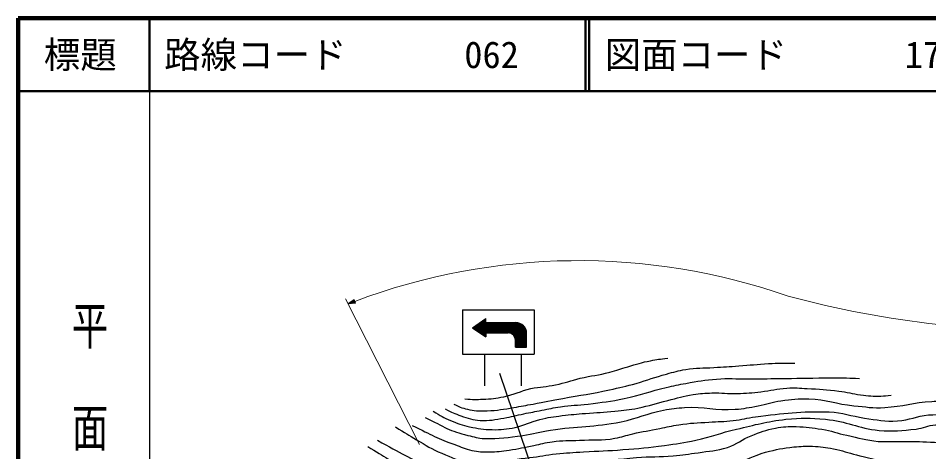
# Model space of a CAD drawing. Units: millimetres, scale not verified. Extents: x 40000 to 680000, y 20000 to 380000.
# Drawn here: x 40000 to 164811, y 320598 to 380000 of the extents above; entities that cross this region are included whole.
import ezdxf
from ezdxf.enums import TextEntityAlignment as Align

# ---------------------------------------------------------------- set-up
doc = ezdxf.new("R2010")
doc.units = ezdxf.units.MM
doc.header["$LTSCALE"] = 1000
for name, color, linetype, lineweight in [('M-BGD', 7, 'Continuous', 25), ('M-STR-HTXT', 7, 'Continuous', 13), ('M-STR-STRC', 7, 'Continuous', 25), ('M-TTL', 2, 'Continuous', 140), ('M-TTL-BAND', 7, 'Continuous', 25), ('M-TTL-LINE', 7, 'Continuous', 50)]:
    doc.layers.add(name, color=color, linetype=linetype, lineweight=lineweight)
doc.layers.add('M-TTL-TXT', color=7, linetype='Continuous')
doc.styles.add('@ＭＳ ゴシック', font='')
doc.styles.add('ＭＳ ゴシック', font='')
doc.styles.get('@ＭＳ ゴシック').set_extended_font_data('@MS Gothic')
doc.styles.get('ＭＳ ゴシック').set_extended_font_data('MS Gothic')

msp = doc.modelspace()

# ---------------------------------------------------------------- linework, layer by layer
at = {"layer": 'M-BGD'}
for points, knots in [([(101230, 327834), (102390, 327768), (102745, 327755), (103715, 327800), (104827, 327851), (105454, 327919), (106544, 328145), (108030, 328453), (108791, 328907), (110270, 329249), (111572, 329549), (112343, 329494), (113652, 329766), (114989, 330045), (115704, 330346), (117033, 330664), (118599, 331037), (119512, 331085), (121070, 331492), (122052, 331748), (122580, 331968), (123554, 332251), (124760, 332601), (125426, 332843), (126659, 333079), (127582, 333255), (127915, 333303), (129040, 333424)], [0, 0, 0, 0, 1, 1, 1, 2, 2, 2, 3, 3, 3, 4, 4, 4, 5, 5, 5, 6, 6, 6, 7, 7, 7, 8, 8, 8, 9, 9, 9, 9]), ([(99712, 327110), (100654, 326685), (101005, 326530), (101886, 326351), (102799, 326164), (103336, 326176), (104267, 326213), (105705, 326269), (106503, 326435), (107924, 326661), (108966, 326827), (109544, 326953), (110581, 327144), (112172, 327437), (113062, 327609), (114652, 327903), (117145, 328365), (118559, 328532), (121035, 329076), (122472, 329392), (123278, 329572), (124693, 329973), (126333, 330439), (127224, 330796), (128868, 331250), (129882, 331530), (130452, 331697), (131490, 331871), (132982, 332121), (133844, 332046), (135354, 332147), (136688, 332236), (137437, 332259), (138770, 332354), (140361, 332468), (141248, 332608), (142841, 332682), (144255, 332748), (144731, 332752), (146464, 332751)], [0, 0, 0, 0, 1, 1, 1, 2, 2, 2, 3, 3, 3, 4, 4, 4, 5, 5, 5, 6, 6, 6, 7, 7, 7, 8, 8, 8, 9, 9, 9, 10, 10, 10, 11, 11, 11, 12, 12, 12, 13, 13, 13, 13]), ([(98505, 326489), (99477, 325985), (99801, 325828), (100678, 325523), (101685, 325172), (102272, 324972), (103335, 324901), (104605, 324817), (105321, 325016), (106578, 325212), (107654, 325380), (108238, 325579), (109304, 325799), (110259, 325995), (110796, 326098), (111754, 326282), (112764, 326475), (113323, 326623), (114342, 326765), (115804, 326968), (116637, 326965), (118103, 327144), (120051, 327383), (121151, 327494), (123071, 327903), (125347, 328388), (126570, 328880), (128833, 329421), (129877, 329671), (130468, 329785), (131524, 329973), (133159, 330265), (134079, 330424), (135734, 330560), (137386, 330696), (138320, 330581), (139978, 330595), (141676, 330608), (142627, 330610), (144325, 330629), (146778, 330657), (148152, 330699), (150605, 330715), (151750, 330723), (152392, 330745), (153537, 330715), (154239, 330697), (154468, 330690), (155332, 330646)], [0, 0, 0, 0, 1, 1, 1, 2, 2, 2, 3, 3, 3, 4, 4, 4, 5, 5, 5, 6, 6, 6, 7, 7, 7, 8, 8, 8, 9, 9, 9, 10, 10, 10, 11, 11, 11, 12, 12, 12, 13, 13, 13, 14, 14, 14, 15, 15, 15, 16, 16, 16, 16]), ([(96885, 326150), (97944, 325502), (98290, 325293), (99256, 324880), (100246, 324457), (100829, 324271), (101880, 324034), (103069, 323766), (103756, 323663), (104974, 323633), (106213, 323604), (106919, 323687), (108131, 323944), (109482, 324231), (110155, 324698), (111495, 325031), (112669, 325323), (113349, 325390), (114549, 325548), (115797, 325713), (116503, 325749), (117758, 325859), (119333, 325997), (120222, 325999), (121794, 326169), (123031, 326303), (123732, 326340), (124951, 326584), (126567, 326906), (127440, 327225), (129040, 327619), (130392, 327951), (131133, 328225), (132508, 328447), (133509, 328608), (134082, 328619), (135095, 328654), (136449, 328701), (137209, 328533), (138563, 328576), (139833, 328617), (140544, 328674), (141806, 328818), (143200, 328976), (143961, 329233), (145360, 329335), (146449, 329415), (147064, 329318), (148155, 329266), (149843, 329186), (150790, 329125), (152468, 328921), (153649, 328777), (154290, 328559), (155470, 328404), (156541, 328262), (157150, 328193), (158230, 328231), (158784, 328250), (158986, 328258), (159645, 328335)], [0, 0, 0, 0, 1, 1, 1, 2, 2, 2, 3, 3, 3, 4, 4, 4, 5, 5, 5, 6, 6, 6, 7, 7, 7, 8, 8, 8, 9, 9, 9, 10, 10, 10, 11, 11, 11, 12, 12, 12, 13, 13, 13, 14, 14, 14, 15, 15, 15, 16, 16, 16, 17, 17, 17, 18, 18, 18, 19, 19, 19, 20, 20, 20, 20]), ([(95784, 325304), (98371, 324002), (99216, 323411), (101626, 322848), (102511, 322642), (103004, 322434), (103912, 322425), (105969, 322405), (107128, 322537), (109162, 322848), (110650, 323076), (111466, 323310), (112953, 323546), (116710, 324145), (118892, 323968), (122624, 324711), (124945, 325173), (126145, 325853), (128466, 326320), (129576, 326543), (130215, 326580), (131344, 326658), (134045, 326846), (135571, 326206), (138270, 326414), (139506, 326509), (140190, 326656), (141407, 326889), (142643, 327126), (143305, 327424), (144552, 327590), (146031, 327786), (146872, 327896), (148362, 327844), (150802, 327758), (152112, 327140), (154543, 326912), (156192, 326758), (157124, 326546), (158776, 326658), (161306, 326830), (162681, 327348), (165211, 327505), (166103, 327560), (166618, 327580), (167497, 327420), (168548, 327229), (169142, 326987), (170037, 326404), (171119, 325700), (171666, 325203), (172577, 324288), (174635, 322219), (174718, 319924), (177234, 318446), (178736, 317563), (179767, 317089), (181507, 317169), (183306, 317252), (184213, 317940), (185975, 318310), (187215, 318571), (187906, 318933), (189172, 318869), (189997, 318827), (190596, 318837), (191204, 318276), (192150, 317404), (192370, 316571), (192643, 315313), (193415, 311758), (192417, 309635), (192558, 306000), (192663, 303313), (192364, 301713), (193151, 299142), (193450, 298165), (193711, 297590), (194421, 296856), (195390, 295852), (196172, 295507), (197469, 294993), (200571, 293765), (202484, 293562), (205766, 292961), (207114, 292714), (207867, 292463), (209238, 292453), (210805, 292442), (211781, 292334), (213217, 292961), (216403, 294352), (217660, 296075), (220583, 297956), (221356, 298454), (221777, 298766), (222615, 299142), (223801, 299673), (224533, 300000), (225832, 299988), (227324, 299975), (228302, 299948), (229558, 299142), (230828, 298326), (231222, 297463), (232125, 296253), (233267, 294724), (233610, 293665), (234722, 292114), (235912, 290456), (236673, 289586), (238109, 288135), (239938, 286286), (240937, 285170), (243104, 283732), (244833, 282585), (245579, 282207), (247787, 281226)], [0, 0, 0, 0, 1, 1, 1, 2, 2, 2, 3, 3, 3, 4, 4, 4, 5, 5, 5, 6, 6, 6, 7, 7, 7, 8, 8, 8, 9, 9, 9, 10, 10, 10, 11, 11, 11, 12, 12, 12, 13, 13, 13, 14, 14, 14, 15, 15, 15, 16, 16, 16, 17, 17, 17, 18, 18, 18, 19, 19, 19, 20, 20, 20, 21, 21, 21, 22, 22, 22, 23, 23, 23, 24, 24, 24, 25, 25, 25, 26, 26, 26, 27, 27, 27, 28, 28, 28, 29, 29, 29, 30, 30, 30, 31, 31, 31, 32, 32, 32, 33, 33, 33, 34, 34, 34, 35, 35, 35, 36, 36, 36, 37, 37, 37, 38, 38, 38, 39, 39, 39, 39]), ([(94006, 324203), (96733, 322877), (97497, 322433), (99848, 321578), (100752, 321250), (101243, 321004), (102179, 320787), (103089, 320577), (103627, 320581), (104560, 320580), (105636, 320578), (106237, 320689), (107303, 320839), (108626, 321025), (109356, 321203), (110667, 321460), (111659, 321654), (112200, 321848), (113203, 321977), (114649, 322164), (115474, 322105), (116929, 322184), (118830, 322288), (119919, 322119), (121794, 322443), (122761, 322610), (123272, 322842), (124227, 323064), (125671, 323401), (126499, 323501), (127953, 323789), (128964, 323989), (129522, 324150), (130541, 324306), (132146, 324552), (133063, 324545), (134681, 324669), (135974, 324767), (136707, 324718), (137994, 324876), (139207, 325025), (139868, 325235), (141081, 325388), (144994, 325882), (147213, 326172), (151156, 326066), (153069, 326014), (154087, 325484), (155982, 325219), (157748, 324972), (158749, 324739), (160531, 324822), (162222, 324900), (163097, 325545), (164788, 325642), (166407, 325736), (167369, 325888), (168936, 325473), (169923, 325211), (170461, 324944), (171307, 324372), (171927, 323953), (172170, 323581), (172662, 323018), (173946, 321546), (174101, 320277), (175456, 318869), (176025, 318277), (176364, 317944), (177064, 317514), (177835, 317042), (178312, 316831), (179181, 316583), (180706, 316148), (181633, 316129), (183218, 316156), (185314, 316191), (186460, 317058), (188542, 316821), (189346, 316729), (189852, 316454), (190357, 315821), (191278, 314667), (191133, 313637), (191373, 312180), (191953, 308652), (191330, 306581), (191796, 303036), (192008, 301429), (192197, 300531), (192643, 298972), (192908, 298045), (193061, 297502), (193574, 296686), (194085, 295875), (194529, 295520), (195268, 294908), (196216, 294123), (196860, 293816), (197977, 293300), (199832, 292443), (200996, 292266), (202973, 291754), (205257, 291162), (206087, 291044), (208899, 290590)], [0, 0, 0, 0, 1, 1, 1, 2, 2, 2, 3, 3, 3, 4, 4, 4, 5, 5, 5, 6, 6, 6, 7, 7, 7, 8, 8, 8, 9, 9, 9, 10, 10, 10, 11, 11, 11, 12, 12, 12, 13, 13, 13, 14, 14, 14, 15, 15, 15, 16, 16, 16, 17, 17, 17, 18, 18, 18, 19, 19, 19, 20, 20, 20, 21, 21, 21, 22, 22, 22, 23, 23, 23, 24, 24, 24, 25, 25, 25, 26, 26, 26, 27, 27, 27, 28, 28, 28, 29, 29, 29, 30, 30, 30, 31, 31, 31, 32, 32, 32, 33, 33, 33, 34, 34, 34, 35, 35, 35, 35]), ([(91725, 323996), (93089, 323138), (93461, 322910), (94599, 322256), (95933, 321489), (96643, 320967), (98070, 320393), (99458, 319835), (100221, 319330), (101711, 319208), (104982, 318938), (106832, 319427), (110093, 319800), (111515, 319963), (112298, 320166), (113721, 320321), (115191, 320482), (116022, 320487), (117499, 320580), (119601, 320712), (120782, 320726), (122881, 320890), (125109, 321065), (126360, 321155), (128574, 321460), (130260, 321692), (131208, 321818), (132870, 322184), (135077, 322671), (136256, 323179), (138456, 323695), (141083, 324311), (142549, 324743), (145230, 325050), (147332, 325290), (148539, 325224), (150648, 325050), (153576, 324807), (155088, 323793), (158014, 323526), (159980, 323346), (161103, 323494), (163065, 323713), (164119, 323830), (164660, 324237), (165719, 324288), (166644, 324332), (167175, 324351), (168090, 324203), (168575, 324124), (168844, 324017), (169275, 323780), (170530, 323089), (170965, 322300), (171874, 321194), (172506, 320425), (172490, 319751), (173085, 318954), (173868, 317904), (174388, 317341), (175456, 316583), (176974, 315505), (178116, 315335), (179943, 314974), (183200, 314331), (185279, 315320), (188410, 314212), (189073, 313978), (189268, 313480), (189595, 312858), (190309, 311500), (189977, 310495), (190206, 308978), (190540, 306770), (190616, 305514), (191034, 303320), (191397, 301415), (191747, 300380), (192173, 298489), (192465, 297192), (192423, 296405), (192897, 295162), (193188, 294399), (193460, 293999), (193998, 293384), (194522, 292784), (194845, 292450), (195522, 292030), (198288, 290310), (200069, 289725), (203142, 288643), (205374, 287857), (206628, 287259), (208984, 287034), (210006, 286937), (210596, 287031), (211608, 287204), (213286, 287490), (214233, 287709), (215817, 288331), (218422, 289355), (219627, 290484), (222192, 291606), (223313, 292097), (223943, 292455), (225155, 292622), (226374, 292790), (227112, 292648), (228288, 292284), (229812, 291811), (230398, 291173), (231674, 289998)], [0, 0, 0, 0, 1, 1, 1, 2, 2, 2, 3, 3, 3, 4, 4, 4, 5, 5, 5, 6, 6, 6, 7, 7, 7, 8, 8, 8, 9, 9, 9, 10, 10, 10, 11, 11, 11, 12, 12, 12, 13, 13, 13, 14, 14, 14, 15, 15, 15, 16, 16, 16, 17, 17, 17, 18, 18, 18, 19, 19, 19, 20, 20, 20, 21, 21, 21, 22, 22, 22, 23, 23, 23, 24, 24, 24, 25, 25, 25, 26, 26, 26, 27, 27, 27, 28, 28, 28, 29, 29, 29, 30, 30, 30, 31, 31, 31, 32, 32, 32, 33, 33, 33, 34, 34, 34, 35, 35, 35, 36, 36, 36, 37, 37, 37, 37]), ([(89265, 322171), (92558, 320365), (93522, 319705), (96462, 318615), (97591, 318196), (98201, 317857), (99385, 317630), (100759, 317365), (101555, 317324), (102956, 317319), (104784, 317313), (105799, 317561), (107614, 317785), (109784, 318053), (110982, 318335), (113151, 318613), (115146, 318869), (116274, 318925), (118275, 319131), (120802, 319390), (122211, 319609), (124744, 319804), (126702, 319954), (127808, 319895), (129765, 320062), (131104, 320177), (131852, 320271), (133181, 320476), (134764, 320721), (135698, 320692), (137217, 321201), (138563, 321652), (139156, 322289), (140478, 322805), (141741, 323298), (142460, 323580), (143790, 323841), (144884, 324055), (145522, 324058), (146637, 324048), (148019, 324035), (148792, 323907), (150156, 323685), (151511, 323465), (152230, 323146), (153572, 322857), (155242, 322498), (156165, 322172), (157868, 322029), (159157, 321921), (159886, 322043), (161180, 322029), (162689, 322013), (163535, 322002), (165042, 321917), (165837, 321872), (166295, 321915), (167074, 321748), (167728, 321607), (168103, 321492), (168682, 321155), (170138, 320309), (170486, 319241), (171730, 318107), (172475, 317428), (172840, 316974), (173678, 316414), (174933, 315575), (175649, 315077), (177064, 314551), (178282, 314098), (179001, 313925), (180282, 313704), (181952, 313416), (182987, 313801), (184600, 313281), (186055, 312811), (186774, 312080), (187648, 310826), (189441, 308251), (189377, 306236), (190188, 303206), (191076, 299885), (190874, 297856), (191881, 294570), (192207, 293507), (192382, 292881), (192982, 291945), (193563, 291039), (193981, 290557), (194844, 289913), (197583, 287871), (199444, 287158), (202634, 285934), (205420, 284864), (207019, 284050), (210000, 283902), (211295, 283837), (212061, 283863), (213302, 284240), (216809, 285307), (218578, 286456), (222022, 287712), (223516, 288256), (224337, 288716), (225917, 288897), (227902, 289125), (229085, 288604), (230912, 287796), (232244, 287208), (232687, 286378), (233815, 285459), (235201, 284329), (235921, 283626), (237347, 282547), (239484, 280930), (240601, 279884), (242935, 278568), (243612, 278186), (243850, 278036), (244689, 277631)], [0, 0, 0, 0, 1, 1, 1, 2, 2, 2, 3, 3, 3, 4, 4, 4, 5, 5, 5, 6, 6, 6, 7, 7, 7, 8, 8, 8, 9, 9, 9, 10, 10, 10, 11, 11, 11, 12, 12, 12, 13, 13, 13, 14, 14, 14, 15, 15, 15, 16, 16, 16, 17, 17, 17, 18, 18, 18, 19, 19, 19, 20, 20, 20, 21, 21, 21, 22, 22, 22, 23, 23, 23, 24, 24, 24, 25, 25, 25, 26, 26, 26, 27, 27, 27, 28, 28, 28, 29, 29, 29, 30, 30, 30, 31, 31, 31, 32, 32, 32, 33, 33, 33, 34, 34, 34, 35, 35, 35, 36, 36, 36, 37, 37, 37, 38, 38, 38, 39, 39, 39, 40, 40, 40, 40]), ([(87910, 321324), (90353, 319808), (91049, 319356), (93160, 318276), (94912, 317380), (95895, 316867), (97732, 316160), (99177, 315603), (100017, 315333), (101542, 315059), (102748, 314842), (103451, 314819), (104674, 314890), (105847, 314957), (106498, 315115), (107638, 315398), (109059, 315751), (109785, 316185), (111194, 316583), (112810, 317040), (113722, 317291), (115377, 317578), (116939, 317849), (117832, 317882), (119414, 317992), (121048, 318106), (121967, 318157), (123606, 318147), (125388, 318137), (126380, 317950), (128160, 317889), (129453, 317844), (130179, 317794), (131473, 317837), (132971, 317886), (133830, 317812), (135302, 318096), (136459, 318318), (137085, 318548), (138201, 318924), (139880, 319489), (140738, 320052), (142445, 320528), (143930, 320943), (144794, 321079), (146326, 321253), (147311, 321364), (147871, 321390), (148862, 321356), (150002, 321317), (150641, 321214), (151761, 320994), (153011, 320748), (153681, 320475), (154918, 320166), (156207, 319844), (156923, 319629), (158230, 319390), (159995, 319066), (161057, 319278), (162784, 318794), (164567, 318296), (165537, 317879), (167184, 317035), (169098, 316053), (169810, 314902), (171716, 313906), (172661, 313412), (173217, 313155), (174251, 312892), (175443, 312589), (176138, 312529), (177362, 312411), (178663, 312286), (179412, 312456), (180705, 312265), (181649, 312125), (182182, 312009), (183076, 311672), (183851, 311380), (184304, 311189), (184938, 310656), (186331, 309486), (186820, 308505), (187732, 306931), (188587, 305456), (188660, 304433), (189087, 302782), (189661, 300566), (189633, 299246), (190188, 297025), (190748, 294782), (190800, 293396), (191881, 291352), (192370, 290428), (192748, 289965), (193405, 289151), (195554, 286489), (197335, 286062), (200768, 284406)], [0, 0, 0, 0, 1, 1, 1, 2, 2, 2, 3, 3, 3, 4, 4, 4, 5, 5, 5, 6, 6, 6, 7, 7, 7, 8, 8, 8, 9, 9, 9, 10, 10, 10, 11, 11, 11, 12, 12, 12, 13, 13, 13, 14, 14, 14, 15, 15, 15, 16, 16, 16, 17, 17, 17, 18, 18, 18, 19, 19, 19, 20, 20, 20, 21, 21, 21, 22, 22, 22, 23, 23, 23, 24, 24, 24, 25, 25, 25, 26, 26, 26, 27, 27, 27, 28, 28, 28, 29, 29, 29, 30, 30, 30, 31, 31, 31, 32, 32, 32, 33, 33, 33, 33])]:
    msp.add_open_spline(points, degree=3, knots=knots, dxfattribs=at)
at = {"layer": 'M-STR-HTXT'}
for p, q in [((94988, 321582), (84841, 341548)), ((85198, 340847), (86039, 341443)), ((85198, 340847), (86129, 341210)), ((85198, 340847), (86220, 340977)), ((86111, 341256), (85366, 340966)), ((86148, 341163), (85402, 340873)), ((85534, 341085), (86093, 341303)), ((85607, 340899), (86166, 341117)), ((86075, 341350), (85702, 341204)), ((86184, 341070), (85811, 340925)), ((85870, 341324), (86057, 341396)), ((86016, 340951), (86202, 341023)), ((86220, 340977), (86039, 341443)), ((102483, 337457), (103399, 338373)), ((102567, 337400), (103862, 338695)), ((102650, 337342), (104103, 338795)), ((102734, 337284), (104103, 338653)), ((102817, 337226), (104103, 338512)), ((102900, 337168), (104103, 338370)), ((102984, 337110), (104187, 338312)), ((103067, 337052), (104328, 338312)), ((103151, 336994), (104470, 338312)), ((103234, 336936), (104611, 338312)), ((104677, 336882), (103273, 338286)), ((103318, 336878), (104752, 338312)), ((104818, 336882), (103357, 338344)), ((103401, 336820), (104894, 338312)), ((104960, 336882), (103440, 338402)), ((103485, 336762), (105035, 338312)), ((105101, 336882), (103523, 338460)), ((103568, 336704), (105177, 338312)), ((105243, 336882), (103607, 338518)), ((103652, 336646), (105318, 338312)), ((105384, 336882), (103690, 338576)), ((103735, 336588), (105460, 338312)), ((105525, 336882), (103774, 338634)), ((104103, 338446), (103857, 338692)), ((104103, 338587), (103941, 338750)), ((104103, 338728), (104024, 338808)), ((104171, 336882), (105601, 338312)), ((105667, 336882), (104236, 338312)), ((104312, 336882), (105742, 338312)), ((105808, 336882), (104378, 338312)), ((104453, 336882), (105884, 338312)), ((105950, 336882), (104519, 338312)), ((104595, 336882), (106025, 338312)), ((106091, 336882), (104661, 338312)), ((104736, 336882), (106167, 338312)), ((106232, 336882), (104802, 338312)), ((104878, 336882), (106308, 338312)), ((106374, 336882), (104943, 338312)), ((105019, 336882), (106449, 338312)), ((106515, 336882), (105085, 338312)), ((105161, 336882), (106591, 338312)), ((106657, 336882), (105226, 338312)), ((105302, 336882), (106732, 338312)), ((106798, 336882), (105368, 338312)), ((105443, 336882), (106874, 338312)), ((106940, 336882), (105509, 338312)), ((105585, 336882), (107015, 338312)), ((107081, 336882), (105651, 338312)), ((105726, 336882), (107157, 338312)), ((107224, 336880), (105792, 338312)), ((105868, 336882), (107298, 338312)), ((107389, 336857), (105933, 338312)), ((106009, 336882), (107439, 338312)), ((107608, 336779), (106075, 338312)), ((106150, 336882), (107581, 338312)), ((109618, 334911), (106216, 338312)), ((106292, 336882), (107722, 338312)), ((109681, 334990), (106358, 338312)), ((106433, 336882), (107864, 338312)), ((109681, 335131), (106499, 338312)), ((106575, 336882), (108005, 338312)), ((109681, 335272), (106641, 338312)), ((106716, 336882), (108147, 338312)), ((109681, 335414), (106782, 338312)), ((106858, 336882), (108284, 338309)), ((109681, 335555), (106923, 338312)), ((106999, 336882), (108411, 338295)), ((109681, 335697), (107065, 338312)), ((107140, 336882), (108530, 338271)), ((109681, 335838), (107206, 338312)), ((107276, 336876), (108640, 338240)), ((109681, 335979), (107348, 338312)), ((109681, 336121), (107489, 338312)), ((109681, 336262), (107630, 338312)), ((109681, 336404), (107772, 338312)), ((109681, 336545), (107913, 338312)), ((109681, 336687), (108055, 338312)), ((109681, 336828), (108196, 338312)), ((109671, 336979), (108347, 338303)), ((109642, 337149), (108517, 338274)), ((102316, 337573), (102473, 337730)), ((102688, 337315), (102355, 337648)), ((102400, 337515), (102936, 338052)), ((103151, 336993), (102439, 337706)), ((103615, 336672), (102522, 337764)), ((104078, 336350), (102605, 337822)), ((104103, 336466), (102689, 337880)), ((104103, 336607), (102772, 337938)), ((104103, 336749), (102856, 337996)), ((104111, 336882), (102939, 338054)), ((104253, 336882), (103023, 338112)), ((104394, 336882), (103106, 338170)), ((104535, 336882), (103190, 338228)), ((107396, 336855), (108744, 338203)), ((107505, 336823), (108842, 338159)), ((107605, 336781), (108934, 338110)), ((107696, 336730), (109021, 338055)), ((107779, 336672), (109103, 337996)), ((107855, 336607), (109180, 337931)), ((107924, 336534), (109252, 337862)), ((107986, 336455), (109320, 337789)), ((108040, 336368), (109382, 337710)), ((108087, 336273), (109440, 337627)), ((108124, 336169), (109493, 337538)), ((108151, 336054), (109541, 337444)), ((108165, 335927), (109583, 337345)), ((108166, 335786), (109619, 337239)), ((108166, 335645), (109647, 337126)), ((108166, 335504), (109668, 337006)), ((109580, 337353), (108721, 338212)), ((109426, 337648), (109016, 338058)), ((103818, 336530), (104103, 336815)), ((103902, 336472), (104103, 336673)), ((103985, 336414), (104103, 336532)), ((104069, 336356), (104103, 336390)), ((109477, 334911), (108063, 336324)), ((109335, 334911), (108141, 336105)), ((109194, 334911), (108164, 335940)), ((108166, 335362), (109679, 336875)), ((108166, 335221), (109681, 336735)), ((108166, 335079), (109681, 336594)), ((108166, 334938), (109681, 336452)), ((109052, 334911), (108166, 335797)), ((108280, 334911), (109681, 336311)), ((108422, 334911), (109681, 336170)), ((108563, 334911), (109681, 336028)), ((108705, 334911), (109681, 335887)), ((108846, 334911), (109681, 335745)), ((108911, 334911), (108166, 335656)), ((108769, 334911), (108166, 335514)), ((108628, 334911), (108166, 335373)), ((108487, 334911), (108166, 335231)), ((108345, 334911), (108166, 335090)), ((108204, 334911), (108166, 334948)), ((108987, 334911), (109681, 335604)), ((109129, 334911), (109681, 335463)), ((109270, 334911), (109681, 335321)), ((109412, 334911), (109681, 335180)), ((109553, 334911), (109681, 335038))]:
    msp.add_line(p, q, dxfattribs=at)
for centre, radius, start, end in [((116828, 259614), 87174, 70.76461, 110.61771), ((181391, 475164), 137980, 254.94339, 272.34888)]:
    msp.add_arc(centre, radius, start, end, dxfattribs=at)
at = {"layer": 'M-STR-STRC'}
for p, q in [((100876, 340041), (110722, 340041)), ((100876, 340041), (100876, 333984)), ((110722, 340041), (110722, 333984)), ((102282, 337597), (104103, 338862)), ((104103, 338312), (104103, 338862)), ((104103, 338312), (108335, 338312)), ((102282, 337597), (104103, 336332)), ((104103, 336882), (107166, 336882)), ((104103, 336882), (104103, 336332)), ((108166, 334911), (108166, 335882)), ((109681, 334911), (109681, 336885)), ((108166, 334911), (109681, 334911)), ((100876, 333984), (110722, 333984)), ((103916, 333984), (103916, 329628)), ((108955, 333984), (108955, 329628)), ((116132, 301529), (106028, 331302))]:
    msp.add_line(p, q, dxfattribs=at)
for centre, radius in [((108181, 336812), 1500), ((107166, 335882), 1000)]:
    msp.add_arc(centre, radius, 360, 90, dxfattribs=at)
at = {"layer": 'M-TTL'}
for p, q in [((40000, 380000), (40000, 20000)), ((680000, 380000), (40000, 380000))]:
    msp.add_line(p, q, dxfattribs=at)
at = {"layer": 'M-TTL-BAND'}
msp.add_line((58000, 370000), (58000, 20000), dxfattribs=at)
at = {"layer": 'M-TTL-LINE'}
for p, q in [((58000, 380000), (58000, 370000)), ((117750, 380000), (117750, 370000)), ((118250, 380000), (118250, 370000)), ((40000, 370000), (680000, 370000))]:
    msp.add_line(p, q, dxfattribs=at)

# ---------------------------------------------------------------- texts
at = {"layer": 'M-TTL-BAND', "style": '@ＭＳ ゴシック', "width": 1.4}
msp.add_text('平  面  図', height=3666, rotation=270, dxfattribs=at).set_placement((49777, 306475), align=Align.MIDDLE_RIGHT)
at = {"layer": 'M-TTL-TXT', "style": 'ＭＳ ゴシック'}
msp.add_text('標題', height=3666, dxfattribs=at).set_placement((48500, 375000), align=Align.MIDDLE_CENTER)
for s, p in [('路線コード', (60000, 375000)), ('図面コード', (120380, 375000)), ('062', (101142, 375000)), ('17-0', (161521, 375000))]:
    msp.add_text(s, height=3666, dxfattribs=at).set_placement(p, align=Align.MIDDLE_LEFT)

doc.saveas('drawing.dxf')
